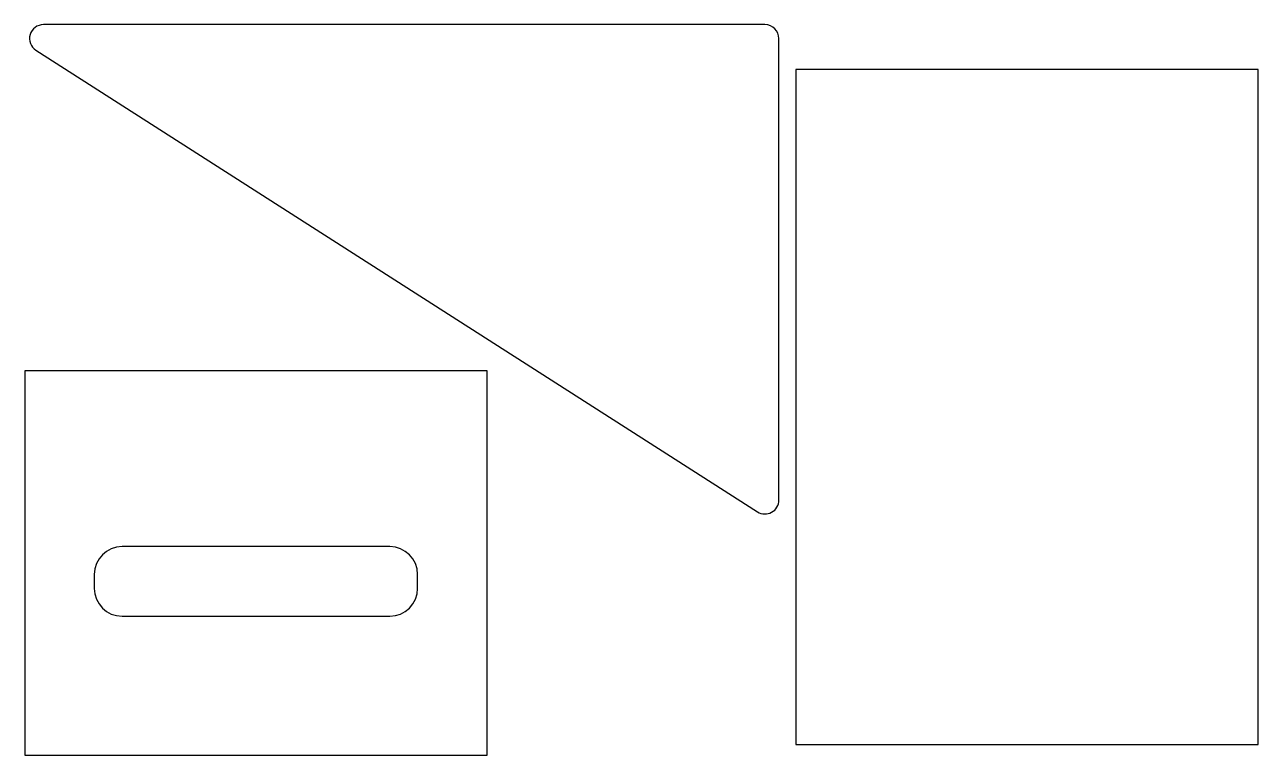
# Model space of a CAD drawing. Header units: millimetres. Extents: x 7 to 450, y 4 to 267.
import ezdxf

# ---------------------------------------------------------------- set-up
doc = ezdxf.new("R2010")
doc.units = ezdxf.units.MM

msp = doc.modelspace()

# ---------------------------------------------------------------- linework, layer by layer
at = {"color": 7, "linetype": 'Continuous', "lineweight": 25}
for p, q in [((272.53, 266.9), (13.38, 266.9)), ((277.53, 96.03), (277.53, 261.9)), ((10.68, 257.69), (269.83, 91.82)), ((449.73, 250.75), (283.61, 250.75)), ((283.61, 250.75), (283.61, 8.23)), ((449.73, 8.23), (449.73, 250.75)), ((6.63, 142.5), (6.63, 4.3)), ((172.75, 142.5), (6.63, 142.5)), ((172.75, 4.3), (172.75, 142.5)), ((137.75, 79.3), (41.63, 79.3)), ((31.63, 69.3), (31.63, 64.3)), ((147.75, 64.3), (147.75, 69.3)), ((41.63, 54.3), (137.75, 54.3)), ((283.61, 8.23), (449.73, 8.23)), ((6.63, 4.3), (172.75, 4.3))]:
    msp.add_line(p, q, dxfattribs=at)
for centre, radius, start, end in [((13.38, 261.9), 5, 90, 237.3798), ((272.53, 261.9), 5, 0, 90), ((272.53, 96.03), 5, 237.3798, 0), ((41.63, 69.3), 10, 90, 180), ((137.75, 69.3), 10, 0, 90), ((41.63, 64.3), 10, 180, 270), ((137.75, 64.3), 10, 270, 0)]:
    msp.add_arc(centre, radius, start, end, dxfattribs=at)

doc.saveas('drawing.dxf')
